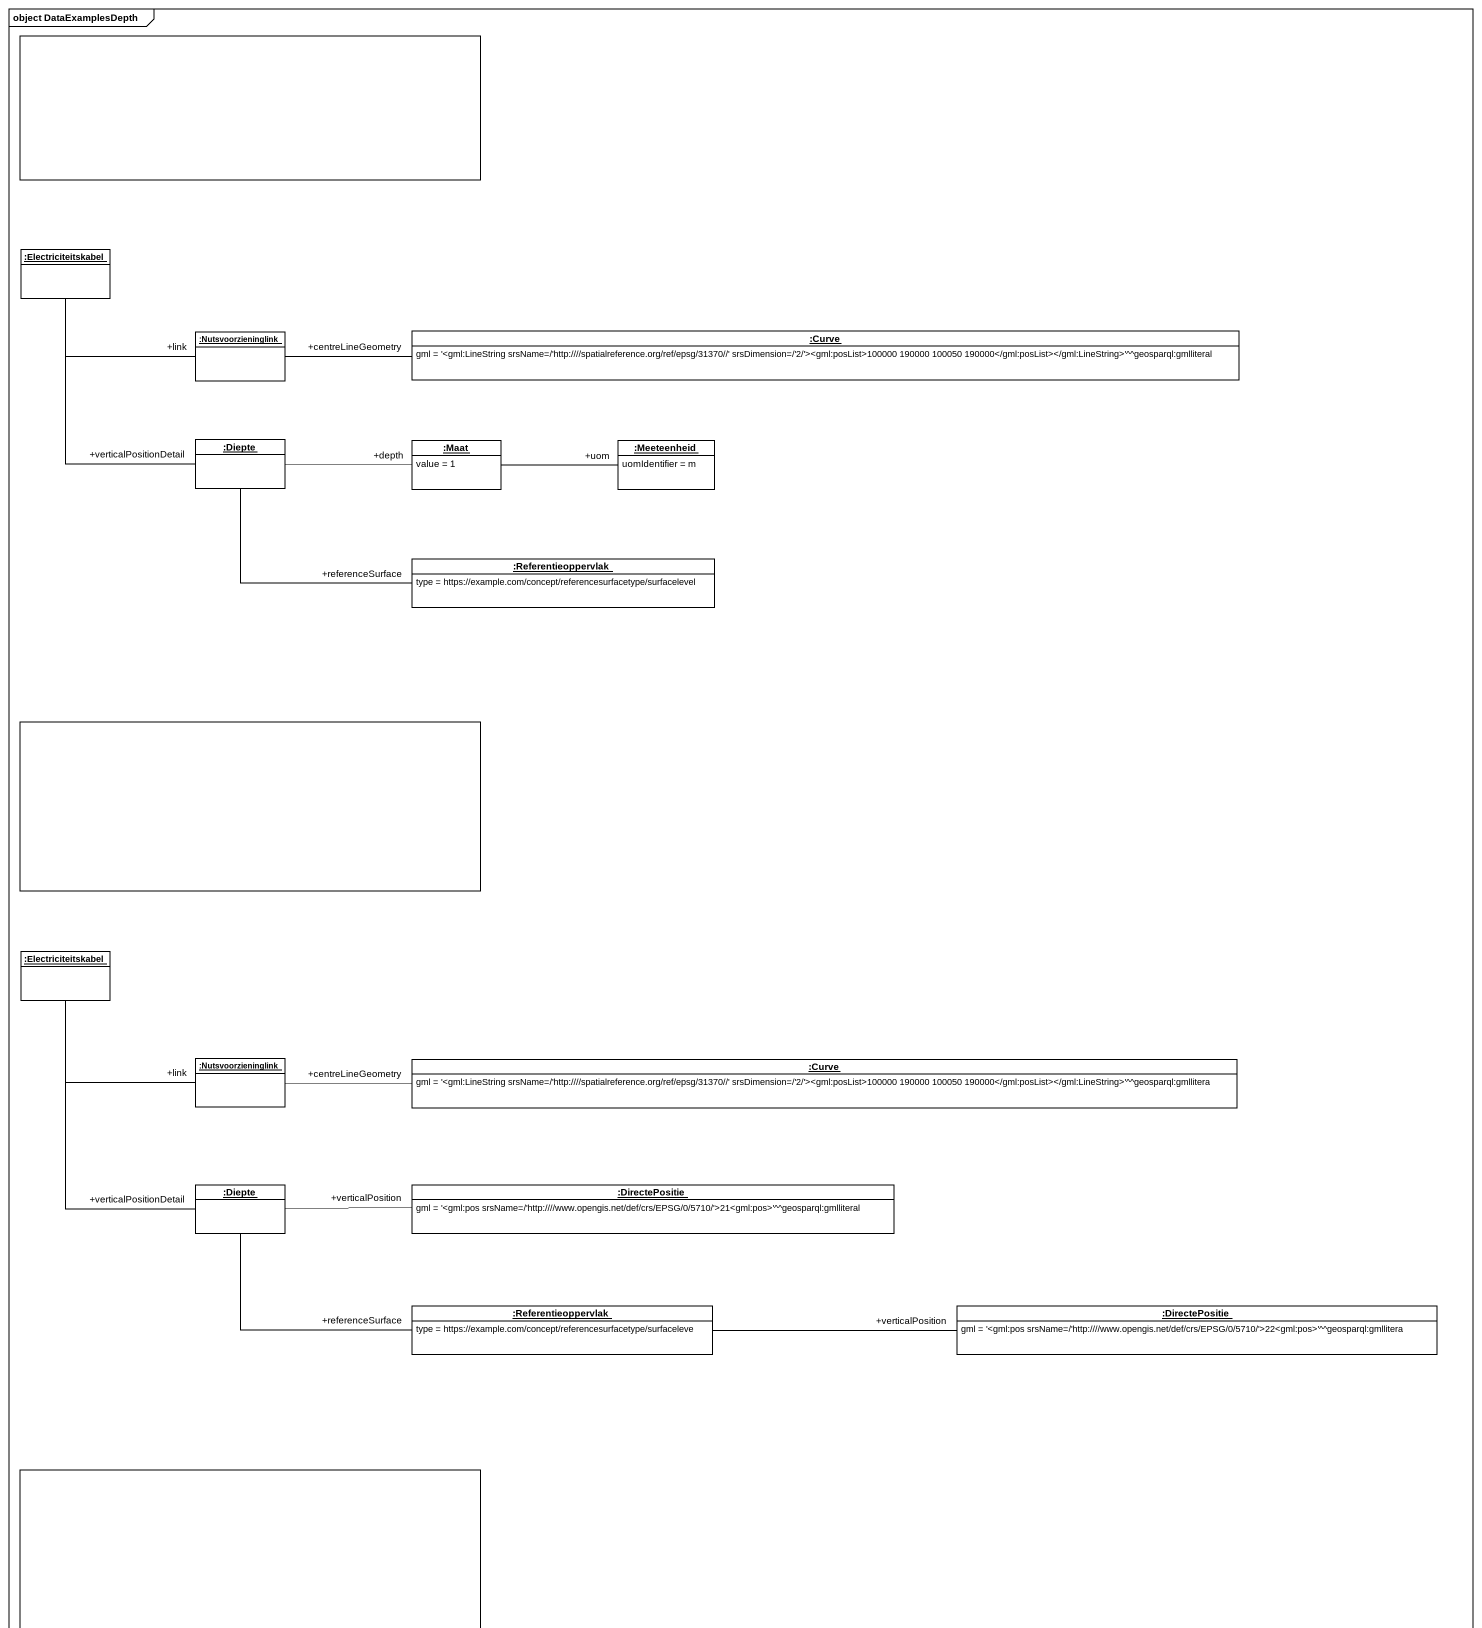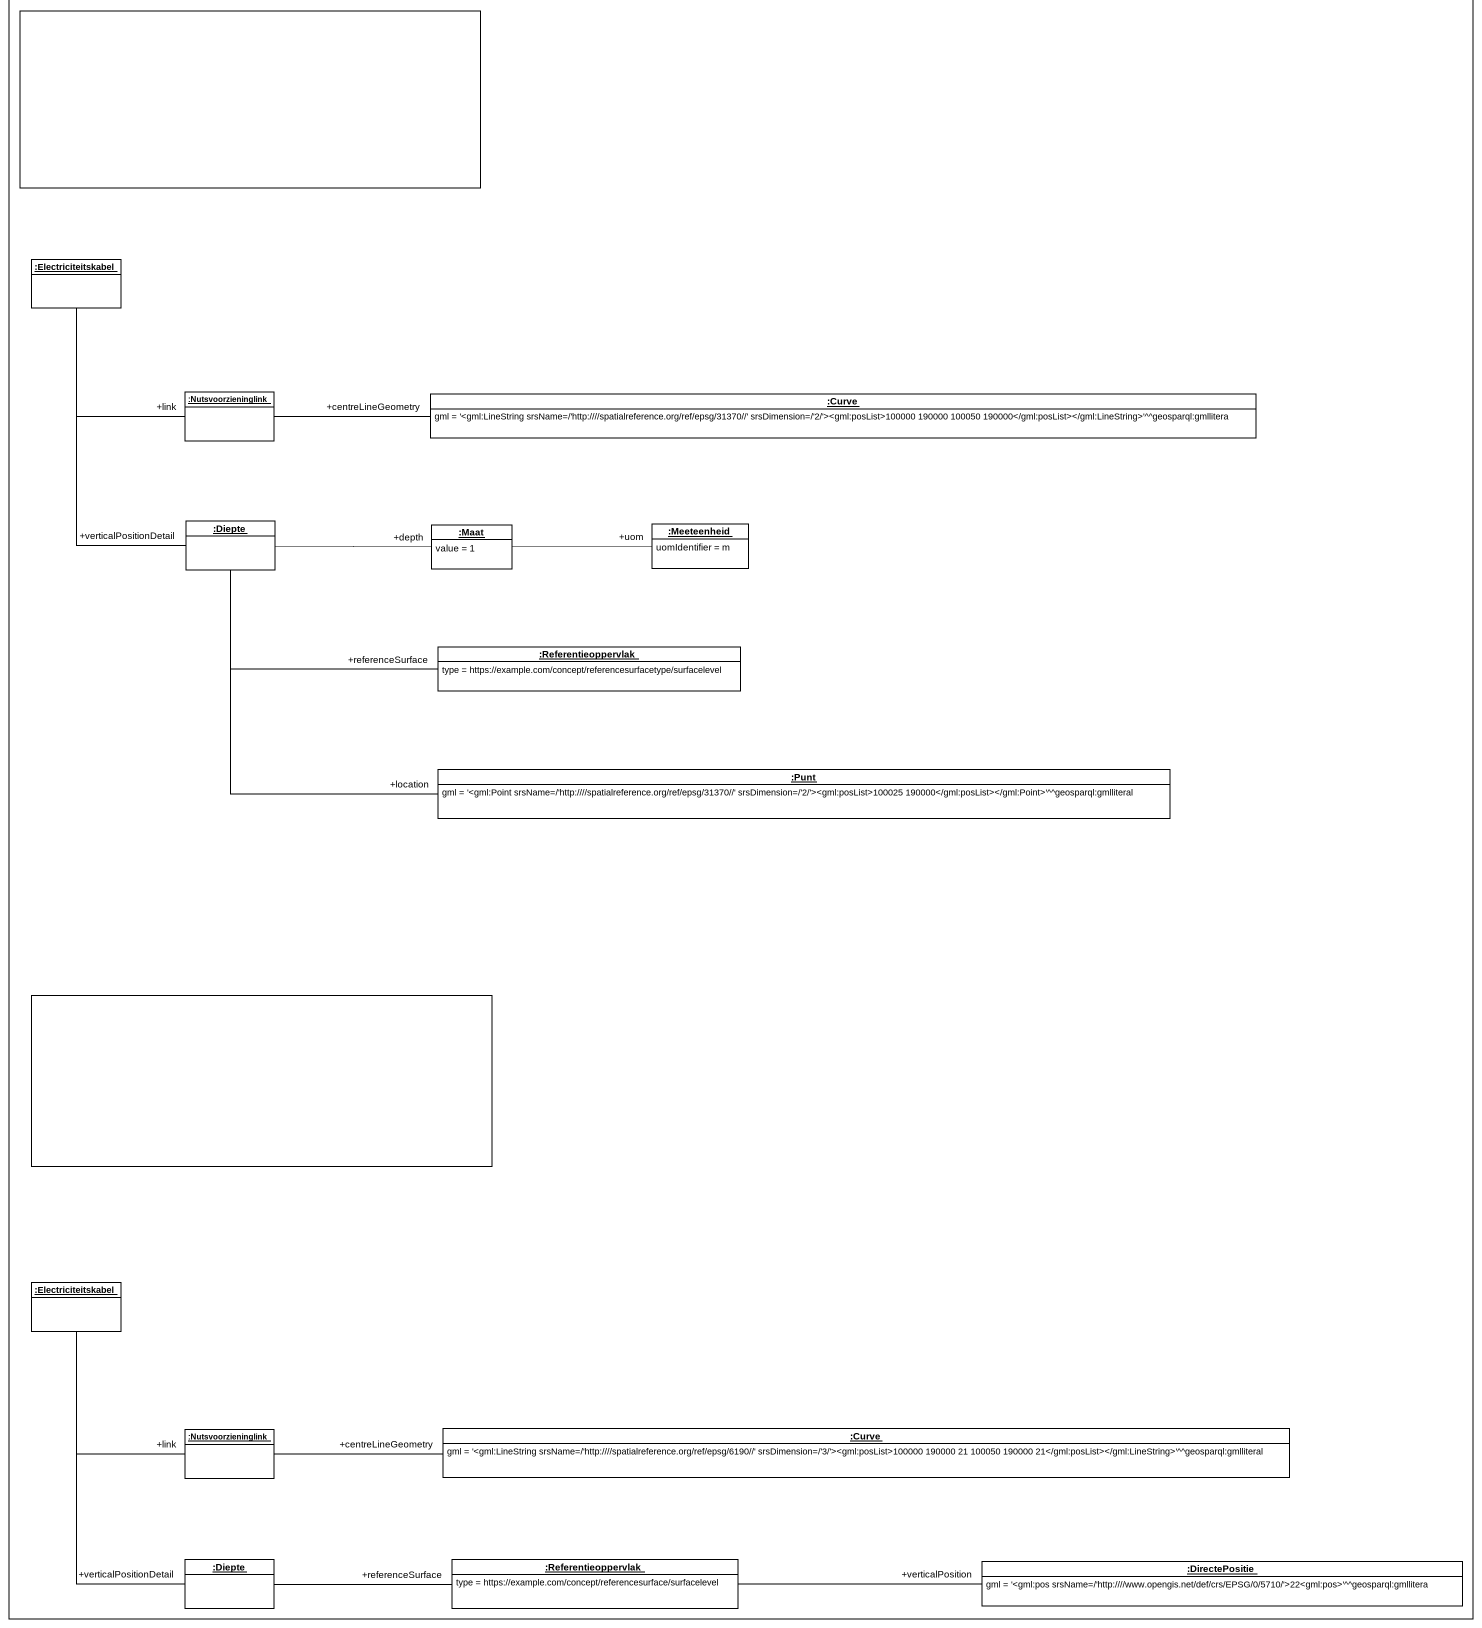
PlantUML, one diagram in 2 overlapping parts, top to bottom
@startuml
mainframe object DataExamplesDepth
allowmixing
hide circle
hide empty members
rectangle " " as rectangle1
object ":Electriciteitskabel" as Electriciteitskabel
object ":Nutsvoorzieninglink" as Nutsvoorzieninglink
object ":Curve" as Curve {
  gml = '<gml:LineString srsName=/'http:~//~//spatialreference.org/ref/epsg/31370~//' srsDimension=/'2/'><gml:posList>100000 190000 100050 190000</gml:posList></gml:LineString>'^^geosparql:gmlliteral
}
object ":Diepte" as Diepte
object ":Maat" as Maat {
  value = 1
}
object ":Meeteenheid" as Meeteenheid {
  uomIdentifier = m
}
object ":Referentieoppervlak" as Referentieoppervlak {
  type = https://example.com/concept/referencesurfacetype/surfacelevel
}
rectangle " " as rectangle2
object ":Electriciteitskabel" as Electriciteitskabel_2
object ":Nutsvoorzieninglink" as Nutsvoorzieninglink_2
object ":Curve" as Curve_2 {
  gml = '<gml:LineString srsName=/'http:~//~//spatialreference.org/ref/epsg/31370~//' srsDimension=/'2/'><gml:posList>100000 190000 100050 190000</gml:posList></gml:LineString>'^^geosparql:gmllitera
}
object ":Diepte" as Diepte_2
object ":DirectePositie" as DirectePositie {
  gml = '<gml:pos srsName=/'http:~//~//www.opengis.net/def/crs/EPSG/0/5710/'>21<gml:pos>'^^geosparql:gmlliteral
}
object ":Referentieoppervlak" as Referentieoppervlak_2 {
  type = https://example.com/concept/referencesurfacetype/surfaceleve
}
object ":DirectePositie" as DirectePositie_2 {
  gml = '<gml:pos srsName=/'http:~//~//www.opengis.net/def/crs/EPSG/0/5710/'>22<gml:pos>'^^geosparql:gmllitera
}
rectangle " " as rectangle3
object ":Electriciteitskabel" as Electriciteitskabel_3
object ":Nutsvoorzieninglink" as Nutsvoorzieninglink_3
object ":Curve" as Curve_3 {
  gml = '<gml:LineString srsName=/'http:~//~//spatialreference.org/ref/epsg/31370~//' srsDimension=/'2/'><gml:posList>100000 190000 100050 190000</gml:posList></gml:LineString>'^^geosparql:gmllitera
}
object ":Diepte" as Diepte_3
object ":Maat" as Maat_2 {
  value = 1
}
object ":Meeteenheid" as Meeteenheid_2 {
  uomIdentifier = m
}
object ":Referentieoppervlak" as Referentieoppervlak_3 {
  type = https://example.com/concept/referencesurfacetype/surfacelevel
}
object ":Punt" as Punt {
  gml = '<gml:Point srsName=/'http:~//~//spatialreference.org/ref/epsg/31370~//' srsDimension=/'2/'><gml:posList>100025 190000</gml:posList></gml:Point>'^^geosparql:gmlliteral
}
rectangle " " as rectangle4
object ":Electriciteitskabel" as Electriciteitskabel_4
object ":Nutsvoorzieninglink" as Nutsvoorzieninglink_4
object ":Curve" as Curve_4 {
  gml = '<gml:LineString srsName=/'http:~//~//spatialreference.org/ref/epsg/6190~//' srsDimension=/'3/'><gml:posList>100000 190000 21 100050 190000 21</gml:posList></gml:LineString>'^^geosparql:gmlliteral
}
object ":Diepte" as Diepte_4
object ":Referentieoppervlak" as Referentieoppervlak_4 {
  type = https://example.com/concept/referencesurface/surfacelevel
}
object ":DirectePositie" as DirectePositie_3 {
  gml = '<gml:pos srsName=/'http:~//~//www.opengis.net/def/crs/EPSG/0/5710/'>22<gml:pos>'^^geosparql:gmllitera
}
Electriciteitskabel -right- "+link" Nutsvoorzieninglink
Electriciteitskabel -- "+verticalPositionDetail" Diepte
Nutsvoorzieninglink -right- "+centreLineGeometry" Curve
Diepte -right- "+depth" Maat
Diepte -right- "+referenceSurface" Referentieoppervlak
Maat -right- "+uom" Meeteenheid
Electriciteitskabel_2 -- "+link" Nutsvoorzieninglink_2
Electriciteitskabel_2 -- "+verticalPositionDetail" Diepte_2
Nutsvoorzieninglink_2 -right- "+centreLineGeometry" Curve_2
Diepte_2 -right- "+verticalPosition" DirectePositie
Diepte_2 -right- "+referenceSurface" Referentieoppervlak_2
Referentieoppervlak_2 -right- "+verticalPosition" DirectePositie_2
Electriciteitskabel_3 -- "+link" Nutsvoorzieninglink_3
Electriciteitskabel_3 -- "+verticalPositionDetail" Diepte_3
Nutsvoorzieninglink_3 -right- "+centreLineGeometry" Curve_3
Diepte_3 -right- "+depth" Maat_2
Diepte_3 -right- "+referenceSurface" Referentieoppervlak_3
Diepte_3 -right- "+location" Punt
Maat_2 -right- "+uom" Meeteenheid_2
Electriciteitskabel_4 -- "+link" Nutsvoorzieninglink_4
Electriciteitskabel_4 -- "+verticalPositionDetail" Diepte_4
Nutsvoorzieninglink_4 -right- "+centreLineGeometry" Curve_4
Diepte_4 -right- "+referenceSurface" Referentieoppervlak_4
Referentieoppervlak_4 -right- "+verticalPosition" DirectePositie_3
@enduml
